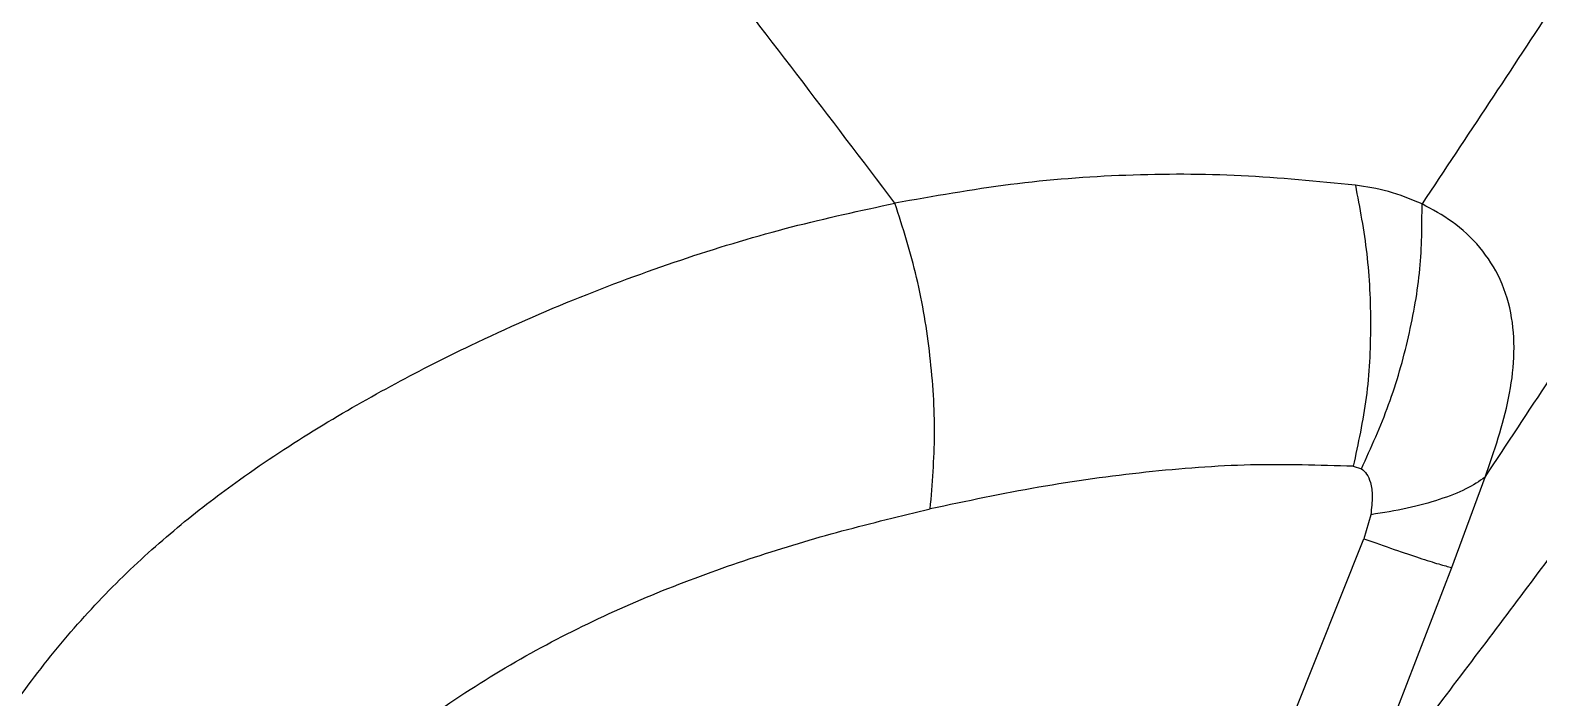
# Model space of a CAD drawing. Extents: x 939 to 1039, y 781 to 934.
# Drawn here: x 1021.77 to 1026.93, y 861.85 to 864.13 of the extents above; entities that cross this region are included whole.
import ezdxf

# ---------------------------------------------------------------- set-up
doc = ezdxf.new("R2010")
doc.units = 0
doc.header["$MEASUREMENT"] = 0
doc.layers.add('1', color=4, linetype='Continuous')

# ---------------------------------------------------------------- blocks, each defined once
blk = doc.blocks.new('Envoy')
at = {"layer": '1', "color": 3, "linetype": 'Continuous', "lineweight": 25}
for p, q in [((87.6383, 63.4624), (87.6665, 63.4538)), ((87.9752, 63.1166), (88.089, 63.4253)), ((87.6983, 63.297), (87.6752, 63.2148)), ((87.4371, 62.619), (87.6752, 63.2148)), ((87.7403, 62.51), (87.9752, 63.1166))]:
    blk.add_line(p, q, dxfattribs=at)
for points, knots in [([(86.0734, 64.3603), (85.8506, 64.6539), (85.405, 65.2411), (84.7056, 66.1061), (83.9875, 66.9602), (83.2508, 67.8029), (82.4983, 68.6351), (81.7314, 69.4569), (80.9527, 70.2695), (80.4239, 70.8024), (80.1594, 71.0689)], [0, 0, 0, 0, 0.124918, 0.249862, 0.374801, 0.499753, 0.624752, 0.749804, 0.874893, 1, 1, 1, 1]), ([(91.3208, 70.4425), (91.2847, 70.3398), (91.2127, 70.1344), (91.0662, 69.7825), (90.8901, 69.3973), (90.6813, 68.9753), (90.44, 68.5172), (90.1665, 68.0233), (89.8609, 67.4944), (89.5239, 66.9314), (89.1564, 66.3357), (88.7586, 65.7077), (88.3338, 65.0512), (88.0269, 64.5888), (87.8735, 64.3576)], [0, 0, 0, 0, 0.083361, 0.166699, 0.250038, 0.333385, 0.416738, 0.500085, 0.583416, 0.666739, 0.750061, 0.83338, 0.916694, 1, 1, 1, 1]), ([(88.089, 63.4253), (88.2375, 63.65), (88.5345, 64.0994), (88.945, 64.7377), (89.3297, 65.3485), (89.6858, 65.9277), (90.0136, 66.4749), (90.3122, 66.9888), (90.5806, 67.4688), (90.8176, 67.9141), (91.0225, 68.3249), (91.1944, 68.7003), (91.3366, 69.0439), (91.4082, 69.2446), (91.444, 69.3449)], [0, 0, 0, 0, 0.083306, 0.166619, 0.249939, 0.333261, 0.416584, 0.499915, 0.583262, 0.666615, 0.749962, 0.8333, 0.916639, 1, 1, 1, 1]), ([(87.7056, 62.3522), (87.8402, 62.5291), (88.109, 62.8822), (88.4798, 63.3785), (88.8276, 63.8507), (89.1525, 64.2988), (89.4574, 64.7255), (89.7286, 65.1115), (89.9675, 65.4584), (90.1749, 65.7669), (90.3598, 66.0517), (90.519, 66.3093), (90.6504, 66.5373), (90.7565, 66.7384), (90.8142, 66.8585), (90.843, 66.9186)], [0, 0, 0, 0, 0.083587, 0.166927, 0.250123, 0.333542, 0.416804, 0.500262, 0.571797, 0.643267, 0.714851, 0.786289, 0.857612, 0.928878, 1, 1, 1, 1]), ([(87.6458, 64.4216), (87.5163, 64.4344), (87.2578, 64.46), (86.8632, 64.4604), (86.4684, 64.4303), (86.2049, 64.3836), (86.0734, 64.3603)], [0, 0, 0, 0, 0.2513094, 0.5019008, 0.7514139, 1, 1, 1, 1]), ([(87.6458, 64.4216), (87.6605, 64.3442), (87.6904, 64.1875), (87.7012, 63.943), (87.6894, 63.6975), (87.6552, 63.5401), (87.6383, 63.4624)], [0, 0, 0, 0, 0.247615, 0.500884, 0.753414, 1, 1, 1, 1]), ([(87.8735, 64.3576), (87.8351, 64.3734), (87.7585, 64.405), (87.6833, 64.4161), (87.6458, 64.4216)], [0, 0, 0, 0, 0.500793, 1, 1, 1, 1]), ([(81.6531, 58.5998), (81.6527, 58.7142), (81.6519, 58.9422), (81.6856, 59.2821), (81.747, 59.6172), (81.8364, 59.9481), (81.948, 60.2775), (82.0746, 60.6083), (82.2102, 60.9436), (82.353, 61.284), (82.4924, 61.6008), (82.6287, 61.8919), (82.7619, 62.1553), (82.9078, 62.4138), (83.0683, 62.66), (83.245, 62.8871), (83.4351, 63.0896), (83.6334, 63.2659), (83.8568, 63.436), (84.1029, 63.5967), (84.3666, 63.7468), (84.6657, 63.8981), (84.9979, 64.0441), (85.3625, 64.1771), (85.7201, 64.284), (85.9557, 64.3349), (86.0734, 64.3603)], [0, 0, 0, 0, 0.040896, 0.08153, 0.121712, 0.16188, 0.202537, 0.243615, 0.284974, 0.327206, 0.369771, 0.402394, 0.435849, 0.469512, 0.503093, 0.536655, 0.570124, 0.602983, 0.635303, 0.678131, 0.720347, 0.761443, 0.822406, 0.882535, 0.941357, 1, 1, 1, 1]), ([(86.1941, 63.3169), (86.2011, 63.4016), (86.2153, 63.5728), (86.197, 63.8395), (86.1545, 64.1061), (86.1002, 64.2761), (86.0734, 64.3603)], [0, 0, 0, 0, 0.247605, 0.500277, 0.752718, 1, 1, 1, 1]), ([(87.6665, 63.4538), (87.6994, 63.5264), (87.7662, 63.6737), (87.8308, 63.9039), (87.8725, 64.1349), (87.8732, 64.284), (87.8735, 64.3576)], [0, 0, 0, 0, 0.2467662, 0.5001994, 0.753466, 1, 1, 1, 1]), ([(88.089, 63.4253), (88.1046, 63.4699), (88.1357, 63.5596), (88.1721, 63.6956), (88.1912, 63.8339), (88.1846, 63.9727), (88.1456, 64.1026), (88.0737, 64.214), (87.9792, 64.3011), (87.9085, 64.3389), (87.8735, 64.3576)], [0, 0, 0, 0, 0.1196469, 0.2402015, 0.3633204, 0.4857687, 0.6135347, 0.7397055, 0.8710806, 1, 1, 1, 1]), ([(87.6383, 63.4624), (87.5221, 63.466), (87.2891, 63.4732), (86.9298, 63.4454), (86.5647, 63.3953), (86.3178, 63.3431), (86.1941, 63.3169)], [0, 0, 0, 0, 0.248076, 0.497294, 0.748135, 1, 1, 1, 1]), ([(87.6665, 63.4538), (87.6729, 63.4485), (87.6864, 63.4372), (87.6992, 63.4047), (87.7056, 63.3576), (87.7009, 63.3187), (87.6983, 63.297)], [0, 0, 0, 0, 0.187233, 0.396613, 0.663629, 1, 1, 1, 1]), ([(88.089, 63.4253), (88.0686, 63.4114), (88.0269, 63.3831), (87.9349, 63.3481), (87.828, 63.3179), (87.7409, 63.3039), (87.6983, 63.297)], [0, 0, 0, 0, 0.244515, 0.49998, 0.755461, 1, 1, 1, 1]), ([(82.9198, 59.3314), (82.9381, 59.4617), (82.9748, 59.7222), (83.052, 60.1148), (83.1462, 60.5031), (83.2486, 60.8405), (83.3528, 61.1233), (83.4522, 61.3536), (83.5628, 61.5715), (83.6848, 61.7758), (83.8178, 61.9653), (83.9618, 62.1407), (84.1162, 62.3023), (84.2804, 62.4508), (84.4833, 62.6103), (84.7264, 62.7705), (85.0097, 62.9226), (85.3, 63.0499), (85.5957, 63.1557), (85.8945, 63.2452), (86.0937, 63.2929), (86.1941, 63.3169)], [0, 0, 0, 0, 0.0650213, 0.130009, 0.1942358, 0.2568886, 0.2972992, 0.3364049, 0.3750132, 0.4127807, 0.4500136, 0.4876646, 0.5260086, 0.5649731, 0.6052855, 0.6677024, 0.7312534, 0.7969373, 0.8637394, 0.9313415, 1, 1, 1, 1]), ([(87.6752, 63.2148), (87.711, 63.2021), (87.7841, 63.1763), (87.8665, 63.1488), (87.9337, 63.1276), (87.9616, 63.1202), (87.9752, 63.1166)], [0, 0, 0, 0, 0.2443, 0.499163, 0.754715, 1, 1, 1, 1])]:
    blk.add_open_spline(points, degree=3, knots=knots, dxfattribs=at)

msp = doc.modelspace()

# ---------------------------------------------------------------- block references
at = {"layer": '1'}
msp.add_blockref('Envoy', (938.6538, 799.1744), dxfattribs=at)

doc.saveas('drawing.dxf')
